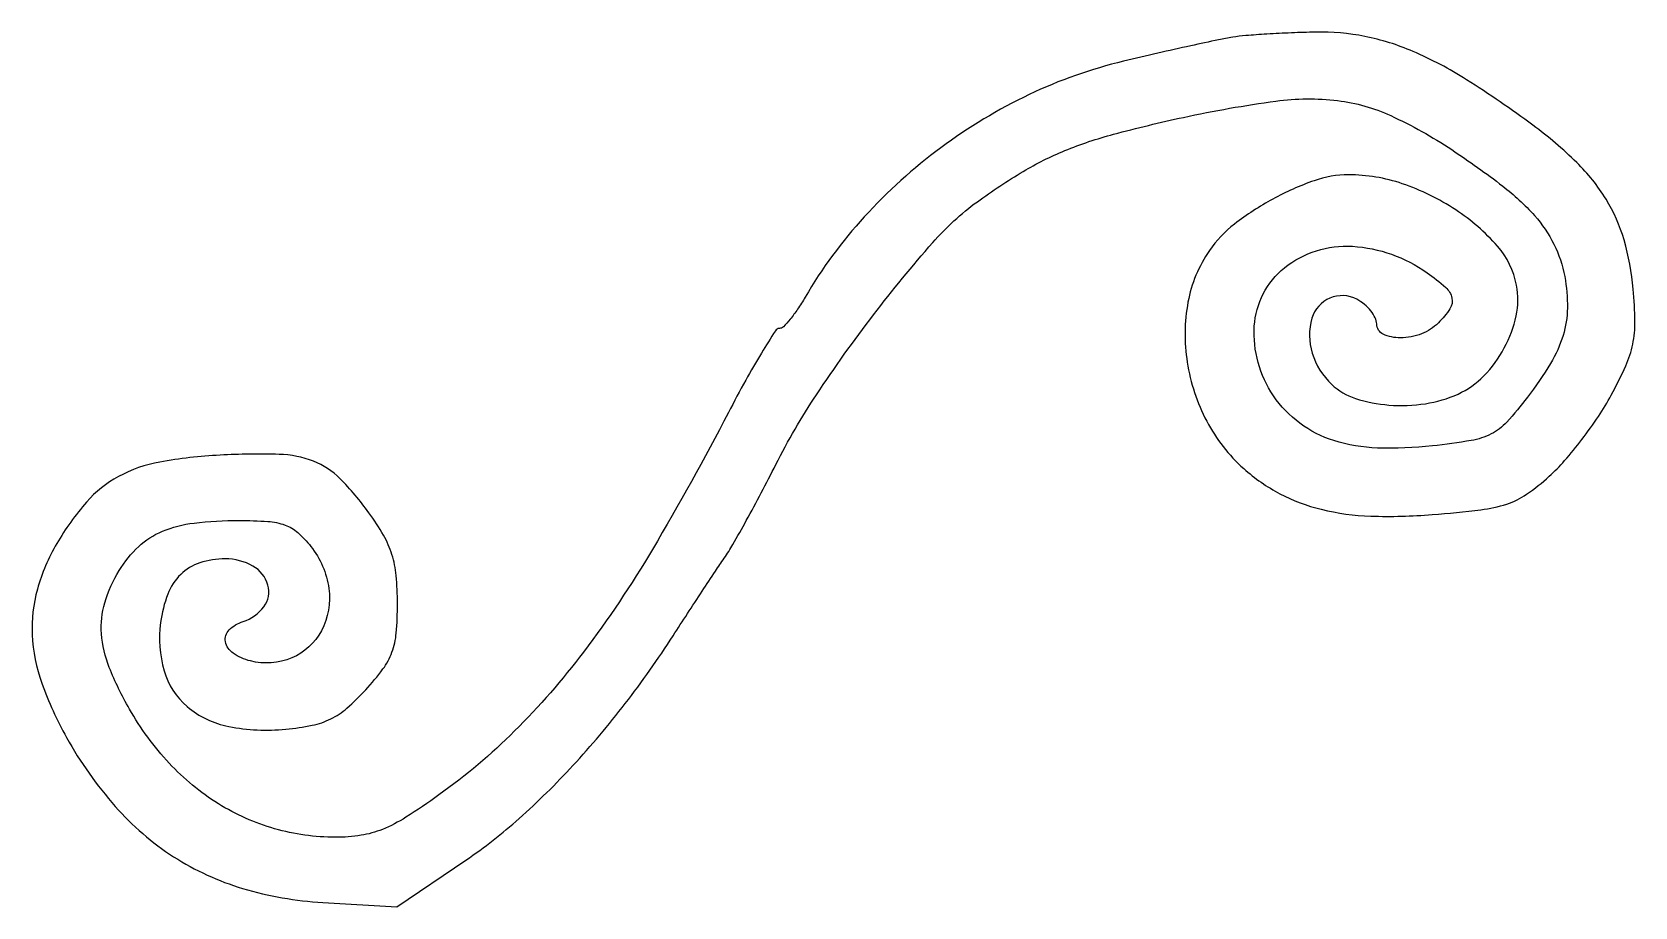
# Model space of a CAD drawing. Extents: x 0 to 167, y 0 to 91.
import ezdxf

# ---------------------------------------------------------------- set-up
doc = ezdxf.new("R2010")
doc.units = 0

msp = doc.modelspace()

# ---------------------------------------------------------------- linework, layer by layer
msp.add_lwpolyline([(125, 90.336121, 0.013334), (123.531861, 90.065912, 0.002048), (120.630707, 89.439134, 0.002286), (117.213253, 88.669748, 0.001983), (113.636448, 87.832336, 0.052852), (103.812555, 84.362212, 0.048189), (94.602433, 78.823079, 0.048218), (86.628208, 71.627325, 0.053071), (80.46527, 63.25, -0.016567), (79.68241, 62.005071, -0.023355), (78.89841, 60.954687, -0.020869), (78.196637, 60.169918, -0.202564), (77.794428, 60, 0.256971), (77.359202, 59.760505, 0.004636), (75.912754, 57.429688, 0.010271), (74.273776, 54.603955, 0.00652), (72.476124, 51.25, -0.013998), (64.549136, 36.977031, -0.028243), (57.377266, 26.298754, -0.034733), (50.200897, 18.072521, -0.041078), (42.320806, 11.409492, -0.013396), (38.866512, 9.081572, -0.044532), (36.436564, 7.825106, -0.058715), (34.204482, 7.205162, -0.038424), (31.538687, 7, -0.070021), (25.202557, 7.891698, -0.069436), (19.338956, 10.498113, -0.066704), (14.221514, 14.722893, -0.057003), (10.078554, 20.362702, -0.033929), (7.97942, 24.687779, -0.077558), (7.157862, 28.209044, -0.09192), (7.509804, 31.427504, -0.063906), (9.004198, 34.774926, -0.0677), (11.041113, 37.27986, -0.089393), (13.506042, 38.875763, -0.070949), (16.808383, 39.735201, -0.028243), (21.49252, 40, -0.016862), (24.505274, 39.898369, -0.069719), (26.284405, 39.525381, -0.093979), (27.615554, 38.739573, -0.045932), (28.976059, 37.303307, -0.132444), (30.843685, 32.92461, -0.157556), (30.074853, 28.518022, -0.174195), (26.978847, 25.687733, -0.161782), (22.680706, 25.36529, -0.086848), (20.882942, 26.166324, -0.200691), (20.085169, 27.378028, -0.248804), (20.464283, 28.596799, -0.119105), (21.907619, 29.470679, 0.156481), (24.083221, 31.016567, 0.233381), (24.502498, 33.269185, 0.199115), (22.939689, 35.251469, 0.128217), (20.068685, 36, 0.077383), (17.41159, 35.586295, 0.117672), (15.420401, 34.384086, 0.107788), (14.073419, 32.321859, 0.057694), (13.321336, 29.35907, 0.103542), (13.687738, 24.349833, 0.14755), (16.088378, 20.6238, 0.129637), (20.431652, 18.538472, 0.071517), (26.353578, 18.259953, 0.025957), (29.11983, 18.671514, 0.064402), (31.054834, 19.330467, 0.065514), (32.739064, 20.452533, 0.027618), (34.687975, 22.356584, 0.02576), (36.485035, 24.532571, 0.071475), (37.427235, 26.27337, 0.06739), (37.870721, 28.267689, 0.021062), (38, 31.335276, 0.023557), (37.861826, 34.266437, 0.052494), (37.420683, 36.452753, 0.054181), (36.544322, 38.456741, 0.026608), (35.03138, 40.797984, 0.038426), (32.004174, 44.364951, 0.105605), (29.257454, 46.163838, 0.085763), (25.67696, 46.88327, 0.019908), (19.515032, 46.805456, 0.031233), (13.239575, 46.081312, 0.079877), (8.93378, 44.573936, 0.089587), (5.610217, 41.914439, 0.046821), (2.503858, 37.596795, 0.064324), (0.483811, 32.840425, 0.081044), (-0.047341, 28.092805, 0.073082), (0.954962, 23.050604, 0.041968), (3.521229, 17.395654, 0.052888), (8.601958, 10.211972, 0.069478), (14.68194, 4.977554, 0.070784), (21.868492, 1.675228, 0.057604), (30.220169, 0.204392), (37.940338, -0.253517), (45.127673, 4.623241, 0.0335), (50.663811, 8.94779, 0.023761), (56.281479, 14.478841, 0.02239), (61.718869, 20.922801, 0.02064), (66.716373, 28, -0.001148), (68.205899, 30.294168, -0.001066), (69.743267, 32.639218, -0.001062), (71.1197, 34.71942, -0.003591), (72.031324, 36.069678, 0.019642), (72.938165, 37.510488, 0.004607), (74.338011, 39.994028, 0.00474), (75.895881, 42.882873, 0.004643), (77.409698, 45.820685, -0.03012), (81.636839, 53.089499, -0.016821), (87.590839, 61.418946, -0.016116), (93.758671, 68.946076, -0.055593), (98.405598, 73.197909, -0.022981), (103.175038, 76.350062, -0.037363), (107.516186, 78.519073, -0.031868), (112.59783, 80.231071, -0.012122), (119.869963, 81.987575, -0.019401), (129.494277, 83.678922, -0.063849), (135.929238, 83.728082, -0.077836), (141.460131, 82.16609, -0.039046), (147.818209, 78.620854, -0.01657), (153.128181, 74.831264, -0.047637), (156.442712, 71.754698, -0.066742), (158.454887, 68.776127, -0.068958), (159.583776, 65.405126, -0.049349), (159.868521, 62.133954, -0.07203), (159.420908, 59.280546, -0.061526), (158.108668, 56.360212, -0.026541), (155.701509, 52.828637, -0.022126), (153.549226, 50.250376, -0.08976), (151.929921, 49.014463, -0.076967), (149.858772, 48.329836, -0.0137), (145.805717, 47.766033, -0.035939), (140.081136, 47.542817, -0.068269), (135.544227, 48.317876, -0.083243), (131.997604, 50.126721, -0.084141), (129.25, 52.987755, -0.165819), (127.254652, 60.235733, -0.211913), (130.40468, 66.321195, -0.186777), (137.466704, 68.553771, -0.13893), (145.25, 65.807568, -0.027214), (147.187147, 64.273793, -0.157607), (147.842689, 63.165247, -0.204498), (147.637344, 62.049707, -0.050023), (146.428571, 60.571429, -0.107376), (144.676299, 59.444649, -0.085445), (142.461731, 59.025494, -0.11316), (140.677804, 59.403448, -0.292068), (140, 60.464816, 0.114833), (139.850749, 61.106108, 0.054906), (139.393723, 61.823812, 0.050278), (138.725548, 62.503029, 0.050474), (137.936078, 63.03421, 0.227073), (135.13367, 63.159907, 0.223976), (133.256101, 61.054968, 0.148682), (133.283437, 57.416274, 0.129185), (135.314451, 54.174314, 0.110498), (137.789482, 52.710538, 0.05956), (141.282563, 52.020616, 0.056629), (145.078728, 52.161576, 0.06943), (148.477507, 53.171705, 0.09267), (151.161745, 55.057128, 0.070173), (153.2972, 57.964352, 0.070891), (154.527367, 61.314974, 0.099266), (154.566922, 64.494966, 0.134644), (152.585654, 68.564001, 0.067188), (148.229663, 72.352403, 0.063474), (142.665585, 75.073642, 0.082207), (137.069362, 76, 0.084679), (133.479125, 75.387575, 0.040225), (129.179803, 73.47629, 0.040147), (125.197523, 70.873056, 0.076538), (122.572181, 68.104157, 0.106415), (120.344988, 62.746684, 0.084797), (120.264932, 56.47336, 0.082035), (122.297601, 50.3423, 0.089646), (126.152682, 45.402158, 0.061526), (129.923975, 42.786284, 0.061106), (134.227022, 41.159333, 0.051821), (139.392047, 40.453209, 0.028328), (145.789292, 40.608826, 0.009327), (150.845186, 41.114141, 0.049547), (153.555964, 41.712585, 0.071807), (155.617524, 42.733107, 0.032934), (157.975996, 44.597279, 0.03034), (159.575983, 46.229513, 0.015719), (161.379504, 48.444669, 0.015571), (163.09593, 50.845132, 0.022798), (164.439891, 53.066893, 0.019113), (165.948998, 56.111224, 0.054471), (166.676728, 58.358639, 0.054542), (166.901454, 60.708546, 0.019201), (166.725076, 64.095286, 0.047553), (165.764488, 69.21515, 0.067258), (163.897527, 73.454747, 0.062187), (160.847015, 77.278872, 0.03426), (156.282968, 81.160331, 0.017459), (149.361001, 85.909569, 0.040378), (143.789917, 88.850534, 0.051743), (138.772091, 90.411586, 0.055146), (133.648454, 90.863818, 0.004861), (131.111155, 90.782932, 0.004838), (128.571733, 90.652632, 0.004746), (126.354796, 90.49623, 0.018857)], format="xyb", close=True)

doc.saveas('drawing.dxf')
